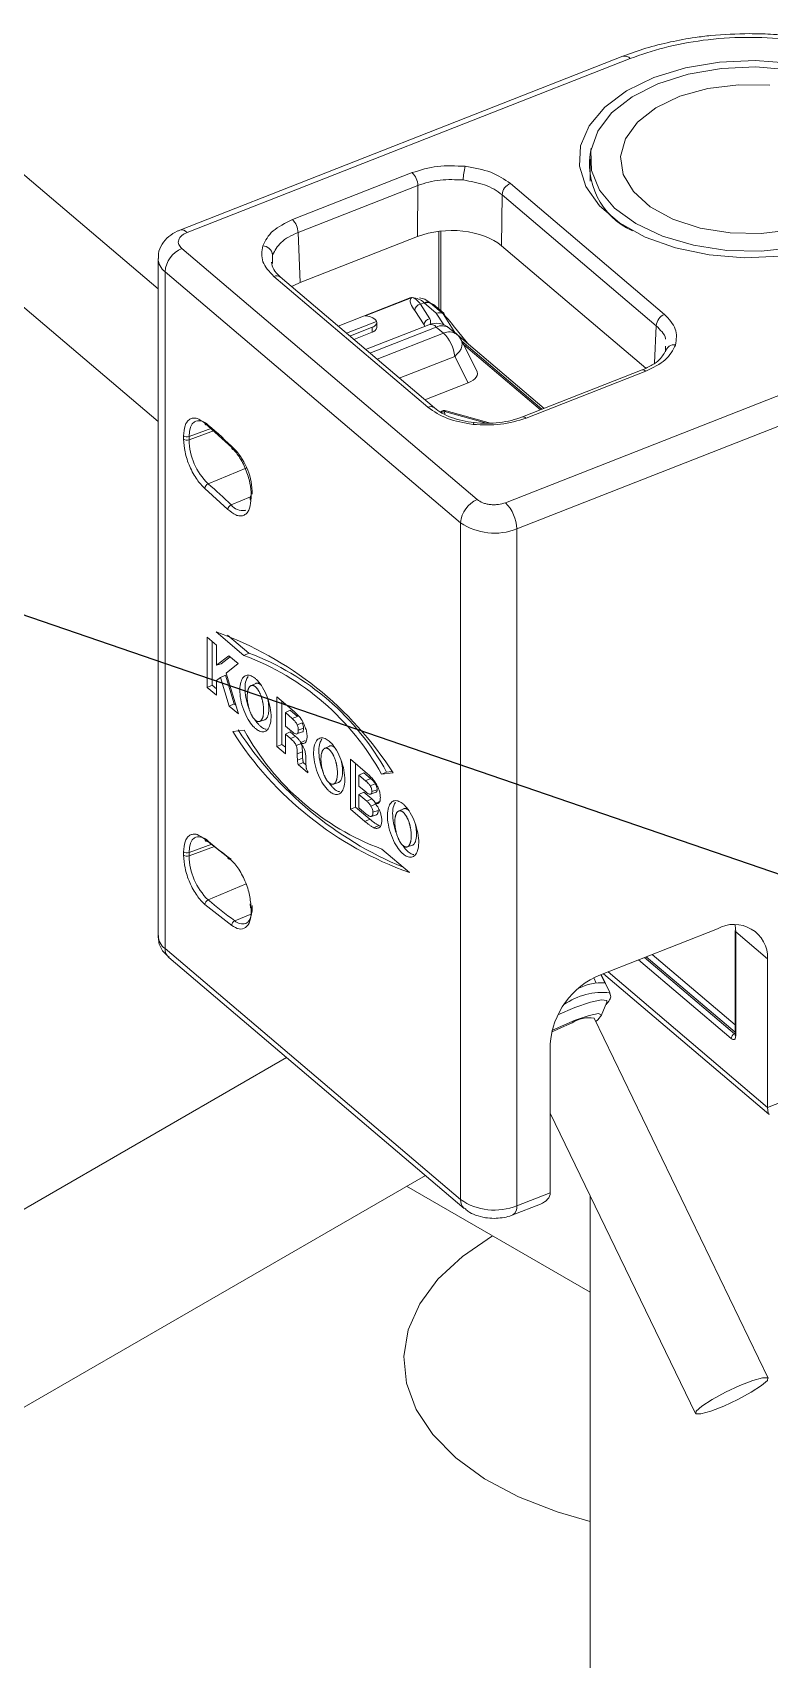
# Model space of a CAD drawing. Header units: millimetres. Extents: x 29 to 2500, y -68 to 1852.
# Drawn here: x 642.2 to 678.7, y 1364.6 to 1445.1 of the extents above; entities that cross this region are included whole.
import ezdxf

# ---------------------------------------------------------------- set-up
doc = ezdxf.new("R2010")
doc.units = ezdxf.units.MM
doc.header["$LTSCALE"] = 6
doc.layers.add('12', color=4, linetype='Continuous')
doc.dimstyles.new('SLDDIMSTYLE4', dxfattribs={"dimtxt": 0.18, "dimasz": 4.5, "dimexe": 0, "dimexo": 0.0625, "dimgap": 0, "dimtad": 0, "dimtih": 1, "dimtoh": 1, "dimdec": 0, "dimrnd": 1e-09, "dimzin": 0, "dimdsep": 46, "dimtxsty": 'Standard', "dimsah": 1, "dimcen": 0.09, "dimadec": 0, "dimazin": 0, "dimtfac": 4.5, "dimtdec": 0, "dimtofl": 0, "dimtmove": 0, "dimatfit": 3, "dimfxl": 0, "dimfrac": 2, "dimtolj": 1, "dimtzin": 0, "dimarcsym": 0})

msp = doc.modelspace()

# ---------------------------------------------------------------- linework, layer by layer
at = {"color": 7, "linetype": 'Continuous', "lineweight": 18}
for p, q in [((648.456, 1432.389), (568.198, 1500.559)), ((564.961, 1496.748), (648.456, 1425.829)), ((671.445, 1443.896), (649.528, 1435.297)), ((649.893, 1435.183), (671.81, 1443.782)), ((669.826, 1438.809), (669.826, 1437.713)), ((661.02, 1438.138), (655.099, 1435.814)), ((655.38, 1435.178), (661.301, 1437.501)), ((661.301, 1437.501), (661.281, 1434.978)), ((673.503, 1431.128), (665.881, 1437.602)), ((665.447, 1434.519), (665.468, 1437.043)), ((665.468, 1437.043), (673.09, 1430.568)), ((655.38, 1435.178), (655.489, 1432.706)), ((661.281, 1434.978), (655.489, 1432.706)), ((662.345, 1435.24), (662.345, 1431.391)), ((662.432, 1431.317), (662.432, 1435.249)), ((648.456, 1433.889), (648.456, 1400.41)), ((664.244, 1421.967), (649.629, 1434.381)), ((654.121, 1433.642), (654.119, 1434.075)), ((672.572, 1428.467), (665.447, 1434.519)), ((648.801, 1433.24), (663.416, 1420.826)), ((648.801, 1399.761), (648.801, 1433.24)), ((654.172, 1433.008), (661.794, 1426.534)), ((662.118, 1426.507), (654.496, 1432.981)), ((660.881, 1431.932), (657.358, 1430.55)), ((661.02, 1431.961), (658.704, 1431.053)), ((661.02, 1431.961), (661.021, 1431.962)), ((661.021, 1431.962), (661.026, 1431.962)), ((661.612, 1431.703), (661.429, 1431.631)), ((661.429, 1431.631), (661.888, 1430.909)), ((662.216, 1431.19), (661.612, 1431.703)), ((662.569, 1431.138), (661.936, 1431.676)), ((662.191, 1431.522), (662.14, 1431.502)), ((662.191, 1431.522), (662.584, 1431.188)), ((690.444, 1431.549), (665.633, 1421.814)), ((659.262, 1430.781), (657.773, 1430.197)), ((659.27, 1430.483), (659.27, 1430.728)), ((661.607, 1430.604), (661.147, 1431.327)), ((662.581, 1430.616), (662.216, 1431.19)), ((662.584, 1431.188), (662.534, 1431.168)), ((662.551, 1431.153), (663.132, 1430.239)), ((662.584, 1431.188), (662.632, 1431.078)), ((659.051, 1430.489), (657.942, 1430.054)), ((659.051, 1430.244), (658.139, 1429.886)), ((661.846, 1430.618), (658.721, 1429.392)), ((662.211, 1430.504), (658.928, 1429.216)), ((659.051, 1430.244), (659.051, 1430.489)), ((659.288, 1428.91), (662.571, 1430.198)), ((662.571, 1430.198), (662.211, 1430.504)), ((663.218, 1430.144), (662.858, 1430.449)), ((663.756, 1429.709), (663.056, 1430.582)), ((667.557, 1426.482), (663.15, 1430.224)), ((664.21, 1428.372), (663.461, 1429.837)), ((666.195, 1420.52), (691.007, 1430.255)), ((673.09, 1430.568), (673.006, 1428.709)), ((663.125, 1429.053), (660.385, 1427.978)), ((663.794, 1427.743), (663.125, 1429.053)), ((667.439, 1426.436), (663.481, 1429.797)), ((667.364, 1426.406), (663.565, 1429.633)), ((673.554, 1429.554), (673.556, 1429.275)), ((672.394, 1428.38), (666.472, 1426.056)), ((666.655, 1425.999), (672.576, 1428.322)), ((661.652, 1426.903), (663.794, 1427.743)), ((662.626, 1426.321), (662.644, 1426.179)), ((664.7, 1425.742), (662.626, 1426.321)), ((664.9, 1425.753), (662.707, 1426.365)), ((649.711, 1425.118), (649.711, 1424.955)), ((651.109, 1425.502), (649.985, 1425.086)), ((649.985, 1424.922), (651.24, 1425.388)), ((649.985, 1424.922), (649.985, 1425.086)), ((652.096, 1424.545), (650.769, 1425.756)), ((652.839, 1423.545), (650.93, 1422.747)), ((650.769, 1422.52), (651.901, 1421.486)), ((652.072, 1421.704), (653.02, 1422.098)), ((653.023, 1422.142), (653.013, 1421.987)), ((653.047, 1421.91), (653.057, 1422.064)), ((653.057, 1422.064), (653.061, 1422.195)), ((663.416, 1420.826), (663.416, 1387.348)), ((666.195, 1387.042), (666.195, 1420.52)), ((651.335, 1415.423), (652.703, 1414.261)), ((651.341, 1414.765), (650.879, 1415.157)), ((650.879, 1415.157), (650.879, 1412.68)), ((651.136, 1414.939), (651.136, 1412.783)), ((651.341, 1413.774), (651.341, 1414.765)), ((651.895, 1415.268), (652.949, 1414.373)), ((651.948, 1414.249), (651.341, 1413.774)), ((651.341, 1413.774), (651.58, 1413.845)), ((652.019, 1414.189), (651.58, 1413.845)), ((651.814, 1413.39), (652.41, 1413.857)), ((652.41, 1413.857), (651.948, 1414.249)), ((652.949, 1414.373), (652.703, 1414.261)), ((651.341, 1413.019), (651.536, 1413.173)), ((651.341, 1412.288), (651.341, 1413.019)), ((651.536, 1413.173), (651.786, 1413.29)), ((651.536, 1413.173), (651.963, 1411.759)), ((652.216, 1411.865), (651.786, 1413.29)), ((652.425, 1411.367), (651.814, 1413.39)), ((650.879, 1412.68), (651.136, 1412.783)), ((650.879, 1412.68), (651.341, 1412.288)), ((651.341, 1412.609), (651.136, 1412.783)), ((653.286, 1412.876), (653.044, 1412.764)), ((655.178, 1411.495), (654.324, 1412.221)), ((654.324, 1412.221), (654.324, 1409.758)), ((652.216, 1411.865), (651.963, 1411.759)), ((651.963, 1411.759), (652.425, 1411.367)), ((652.216, 1411.865), (652.295, 1411.799)), ((654.581, 1412.003), (654.581, 1409.86)), ((654.988, 1411.549), (654.749, 1411.431)), ((654.749, 1411.431), (654.749, 1410.771)), ((655.094, 1411.138), (654.749, 1411.431)), ((655.343, 1411.248), (654.988, 1411.549)), ((652.715, 1410.557), (652.147, 1410.491)), ((653.475, 1410.996), (653.729, 1411.078)), ((654.749, 1410.771), (655.059, 1410.508)), ((655.343, 1411.248), (655.094, 1411.138)), ((655.336, 1410.824), (655.59, 1410.925)), ((655.39, 1410.566), (655.647, 1410.656)), ((654.324, 1409.758), (654.581, 1409.86)), ((654.324, 1409.758), (654.749, 1409.396)), ((654.749, 1409.717), (654.581, 1409.86)), ((654.749, 1410.364), (654.988, 1410.482)), ((654.749, 1409.396), (654.749, 1410.364)), ((654.749, 1410.364), (655.002, 1410.149)), ((655.25, 1410.259), (654.988, 1410.482)), ((655.002, 1410.149), (655.25, 1410.259)), ((655.287, 1409.8), (655.542, 1409.9)), ((655.348, 1410.394), (655.603, 1410.478)), ((655.722, 1410.061), (655.503, 1409.937)), ((656.935, 1409.777), (656.693, 1409.665)), ((655.336, 1409.396), (655.593, 1409.486)), ((655.347, 1409.088), (655.603, 1409.179)), ((655.769, 1408.851), (655.633, 1408.966)), ((658.816, 1408.405), (657.969, 1409.125)), ((657.969, 1409.125), (657.969, 1406.66)), ((655.379, 1408.861), (655.861, 1408.452)), ((655.861, 1408.452), (655.861, 1408.515)), ((658.226, 1408.907), (658.226, 1406.763)), ((658.385, 1408.343), (658.624, 1408.461)), ((658.714, 1408.063), (658.385, 1408.343)), ((658.385, 1408.343), (658.385, 1407.803)), ((658.963, 1408.173), (658.624, 1408.461)), ((658.963, 1408.173), (658.714, 1408.063)), ((659.509, 1408.383), (659.756, 1408.495)), ((659.509, 1408.383), (660.078, 1408.448)), ((660.02, 1408.526), (659.756, 1408.495)), ((657.124, 1407.896), (657.378, 1407.979)), ((658.385, 1407.803), (658.728, 1407.511)), ((658.624, 1407.506), (658.385, 1407.388)), ((658.385, 1407.388), (658.385, 1406.728)), ((658.774, 1407.057), (658.385, 1407.388)), ((659.022, 1407.168), (658.624, 1407.506)), ((658.945, 1407.811), (659.197, 1407.916)), ((658.99, 1407.41), (659.244, 1407.493)), ((659.029, 1407.527), (659.286, 1407.617)), ((657.969, 1406.66), (658.226, 1406.763)), ((657.969, 1406.66), (658.686, 1406.051)), ((658.934, 1406.162), (658.226, 1406.763)), ((658.385, 1406.728), (658.75, 1406.418)), ((659.022, 1407.168), (658.774, 1407.057)), ((658.984, 1406.813), (659.237, 1406.918)), ((659.082, 1406.502), (659.339, 1406.591)), ((659.194, 1406.943), (659.433, 1407.056)), ((659.194, 1406.94), (659.194, 1406.943)), ((659.341, 1406.946), (659.352, 1406.95)), ((660.588, 1406.674), (660.346, 1406.562)), ((658.934, 1406.162), (658.686, 1406.051)), ((659.01, 1406.302), (659.264, 1406.384)), ((659.123, 1405.739), (659.369, 1405.851)), ((651.112, 1404.926), (649.985, 1404.509)), ((651.901, 1404.289), (650.769, 1405.179)), ((649.711, 1404.541), (649.711, 1404.378)), ((649.985, 1404.345), (651.249, 1404.814)), ((649.985, 1404.345), (649.985, 1404.509)), ((660.889, 1403.524), (659.521, 1404.685)), ((660.778, 1404.793), (661.032, 1404.875)), ((650.93, 1402.17), (652.811, 1402.957)), ((650.769, 1401.943), (652.096, 1400.901)), ((653.013, 1401.973), (653.023, 1401.802)), ((653.057, 1401.748), (653.047, 1401.919)), ((653.061, 1401.611), (653.057, 1401.748)), ((652.247, 1401.135), (653.087, 1401.488)), ((677.027, 1400.595), (677.004, 1400.92)), ((676.12, 1400.734), (670.33, 1398.463)), ((676.992, 1400.66), (676.992, 1395.516)), ((678.601, 1399.258), (677.027, 1400.595)), ((677.027, 1400.595), (677.027, 1395.451)), ((663.416, 1387.348), (648.801, 1399.761)), ((648.981, 1399.324), (663.596, 1386.91)), ((676.967, 1395.543), (672.519, 1399.322)), ((676.992, 1395.625), (672.602, 1399.354)), ((676.992, 1395.994), (672.899, 1399.471)), ((678.601, 1391.909), (678.601, 1399.258)), ((670.546, 1398.065), (670.35, 1398.471)), ((670.799, 1397.583), (670.366, 1398.477)), ((670.48, 1398.522), (678.658, 1391.575)), ((678.601, 1391.909), (670.71, 1398.612)), ((676.802, 1395.315), (672.222, 1399.205)), ((670.001, 1398.312), (670.123, 1398.06)), ((669.068, 1396.841), (668.224, 1396.482)), ((670.374, 1396.435), (670.653, 1397.105)), ((678.63, 1378.514), (670.018, 1396.326)), ((691.007, 1396.777), (678.601, 1391.909)), ((676.967, 1395.543), (676.992, 1395.553)), ((667.849, 1395.04), (667.849, 1387.691)), ((574.983, 1348.296), (654.806, 1394.376)), ((667.849, 1391.623), (675.029, 1376.773)), ((574.983, 1338.497), (661.674, 1388.543)), ((660.743, 1388.005), (669.826, 1382.762)), ((667.849, 1387.691), (666.195, 1387.042)), ((669.826, 1387.534), (669.826, 1343.159)), ((665.998, 1386.588), (667.362, 1387.124))]:
    msp.add_line(p, q, dxfattribs=at)
at = {"color": 7, "linetype": 'Continuous', "lineweight": 18, "flags": 128}
for points in [[(672.976, 1442.843), (674.533, 1443.325), (676.229, 1443.61), (677.991, 1443.684), (679.741, 1443.546)], [(679.223, 1434.008), (677.461, 1433.933), (675.711, 1434.071), (674.049, 1434.417), (672.547, 1434.954), (671.272, 1435.66), (670.279, 1436.503), (669.612, 1437.448), (669.299, 1438.451), (669.354, 1439.471), (669.775, 1440.461), (670.544, 1441.379), (671.627, 1442.185), (672.976, 1442.843)], [(679.707, 1443.224), (678.017, 1443.366), (676.313, 1443.296), (674.675, 1443.016), (673.18, 1442.539), (671.898, 1441.887), (670.887, 1441.092), (670.197, 1440.19), (669.859, 1439.223), (669.888, 1438.237), (670.284, 1437.278), (671.028, 1436.39), (672.085, 1435.616), (673.406, 1434.99), (674.929, 1434.544), (676.583, 1434.296), (678.29, 1434.26), (679.971, 1434.436)], [(678.705, 1442.46), (677.163, 1442.489), (675.653, 1442.304), (674.265, 1441.916), (673.077, 1441.348), (672.159, 1440.632), (671.565, 1439.81), (671.329, 1438.93), (671.465, 1438.042), (671.965, 1437.2), (672.799, 1436.451), (673.92, 1435.838), (675.262, 1435.399), (676.747, 1435.158), (678.289, 1435.129), (679.799, 1435.313)], [(661.02, 1431.961), (660.903, 1431.94), (660.881, 1431.932)], [(659.051, 1430.489), (659.108, 1430.515), (659.158, 1430.546), (659.199, 1430.58), (659.232, 1430.617), (659.255, 1430.657), (659.267, 1430.698), (659.27, 1430.74), (659.262, 1430.781)], [(661.635, 1430.535), (661.629, 1430.558), (661.607, 1430.604)], [(663.125, 1429.053), (663.255, 1429.173), (663.361, 1429.299), (663.438, 1429.429), (663.485, 1429.557), (663.5, 1429.679), (663.481, 1429.79), (663.461, 1429.837)], [(649.985, 1425.086), (650.003, 1425.338), (650.057, 1425.55), (650.144, 1425.713), (650.262, 1425.821), (650.326, 1425.852)], [(662.707, 1426.365), (662.699, 1426.366), (662.676, 1426.362), (662.652, 1426.346), (662.626, 1426.321)], [(664.087, 1425.774), (664.083, 1425.774), (664.067, 1425.762), (664.05, 1425.732), (664.032, 1425.685)], [(652.247, 1424.454), (652.215, 1424.445), (652.186, 1424.442), (652.159, 1424.446), (652.136, 1424.455), (652.117, 1424.471), (652.104, 1424.491), (652.097, 1424.516), (652.096, 1424.545)], [(652.779, 1421.44), (652.762, 1421.434), (652.751, 1421.43)], [(649.985, 1404.509), (650.003, 1404.761), (650.057, 1404.973), (650.144, 1405.136), (650.262, 1405.244), (650.326, 1405.275)], [(653.106, 1401.892), (653.104, 1401.625), (653.066, 1401.394), (652.993, 1401.208), (652.889, 1401.075), (652.788, 1401.011)], [(670.653, 1397.105), (670.648, 1397.2), (670.387, 1397.236), (669.838, 1397.112), (669.068, 1396.841)], [(668.94, 1396.093), (668.252, 1395.796), (667.916, 1395.634)], [(669.084, 1396.22), (668.259, 1395.864), (667.934, 1395.708)], [(670.102, 1396.152), (670.202, 1396.235), (670.383, 1396.468), (670.234, 1396.547), (669.778, 1396.46), (669.084, 1396.22)], [(676.992, 1395.526), (676.989, 1395.528), (676.967, 1395.543)], [(664.998, 1385.549), (663.503, 1384.542), (662.292, 1383.416), (661.393, 1382.196), (660.827, 1380.911), (660.607, 1379.591), (660.739, 1378.268), (661.22, 1376.972), (662.037, 1375.733), (663.173, 1374.58), (664.6, 1373.542), (666.284, 1372.641), (668.188, 1371.899), (669.826, 1371.435)], [(675.05, 1376.751), (675.069, 1376.887), (675.356, 1377.137), (675.867, 1377.465), (676.525, 1377.82), (677.229, 1378.148), (677.872, 1378.399), (678.357, 1378.535), (678.609, 1378.536), (678.59, 1378.401), (678.303, 1378.15), (677.792, 1377.822), (677.134, 1377.468), (676.43, 1377.14), (675.787, 1376.888), (675.302, 1376.752), (675.05, 1376.751)]]:
    msp.add_lwpolyline(points, dxfattribs=at)
at = {"color": 7, "linetype": 'Continuous', "lineweight": 18}
for centre, radius, start, end in [((671.534, 1443.538), 0.369, 41.37433, 103.85248), ((673.402, 1438.555), 3.608, 167.34164, 245.64105), ((660.364, 1437.467), 0.938, 2.07364, 45.57953), ((666.156, 1437.759), 2.607, 164.59482, 179.64932), ((666.134, 1436.983), 0.67, 112.2497, 174.85984), ((654.442, 1435.144), 0.938, 2.07364, 45.57953), ((649.616, 1434.938), 0.37, 41.40806, 103.59918), ((649.295, 1433.92), 0.84, 182.14026, 234.00596), ((650.131, 1433.147), 1.332, 112.13559, 175.99328), ((653.6, 1433.998), 0.525, 8.40747, 86.91647), ((654.311, 1432.726), 0.315, 52.82288, 116.15017), ((660.977, 1431.057), 0.906, 45.50092, 86.92142), ((661.489, 1431.293), 0.344, 100.10944, 174.39502), ((661.752, 1431.427), 0.31, 53.57016, 116.82867), ((661.775, 1431.156), 0.554, 41.37433, 103.85248), ((658.692, 1430.26), 0.792, 51.66474, 89.15466), ((661.949, 1430.57), 0.344, 100.10944, 174.39502), ((662.211, 1429.687), 1, 49.65612, 111.42298), ((661.655, 1430.75), 0.282, 337.5641, 34.19559), ((673.757, 1430.508), 0.67, 112.2497, 174.85984), ((658.977, 1430.532), 0.297, 284.43873, 350.51164), ((661.939, 1430.275), 0.355, 40.02863, 105.19818), ((662.489, 1429.936), 0.632, 54.27695, 116.12189), ((662.849, 1429.631), 0.632, 54.27695, 116.12189), ((661.253, 1428.854), 1.882, 6.05894, 45.5482), ((662.571, 1429.382), 1, 27.07996, 49.65612), ((673.957, 1429.219), 0.406, 77.3177, 171.967), ((672.437, 1428.2), 0.185, 41.51495, 103.71186), ((650.461, 1425.24), 0.626, 41.55359, 102.51463), ((661.933, 1426.25), 0.317, 54.21653, 116.05839), ((662.626, 1426.076), 0.3, 74.40861, 132.41501), ((662.64, 1425.962), 0.359, 92.25959, 120.04251), ((666.516, 1425.876), 0.185, 41.49067, 103.89665), ((649.879, 1425.363), 0.297, 235.62931, 290.91667), ((650.878, 1425.752), 0.109, 177.79073, 298.51906), ((634.249, 1406.058), 25.736, 45.62481, 49.5954), ((649.879, 1425.199), 0.297, 235.62931, 290.91667), ((653.132, 1424.997), 3.148, 181.35103, 225.60975), ((649.935, 1422.283), 3.171, 359.16493, 43.19932), ((651.035, 1422.502), 0.267, 113.16941, 175.98045), ((636.459, 1405.747), 22.325, 45.62481, 49.5954), ((653.112, 1421.984), 0.0988, 178.36658, 229.20149), ((653.121, 1422.131), 0.0985, 129.46493, 174.03566), ((653.121, 1422.139), 0.0988, 178.36658, 229.20149), ((664.746, 1420.733), 1.332, 112.13559, 175.99328), ((664.323, 1420.476), 1.873, 1.35103, 45.60975), ((652.18, 1421.443), 0.282, 112.45694, 171.23725), ((652.645, 1422.144), 0.722, 217.53937, 278.45649), ((665.093, 1423.278), 2.971, 235.6519, 291.78225), ((645.535, 1399.186), 17.241, 32.49267, 70.34346), ((648.214, 1402.184), 12.884, 28.75688, 69.6093), ((648.455, 1402.287), 12.894, 28.78092, 69.60277), ((667.409, 1420.309), 17.877, 212.99172, 247.53005), ((663.995, 1416.75), 12.868, 208.76865, 249.65721), ((666.667, 1419.744), 17.218, 212.50702, 250.39285), ((650.461, 1404.664), 0.626, 41.55359, 102.51463), ((650.878, 1405.175), 0.109, 177.79073, 298.51906), ((662.929, 1419.17), 18.508, 229.58446, 234.08391), ((649.879, 1404.786), 0.297, 235.62931, 290.91667), ((649.879, 1404.623), 0.297, 235.62931, 290.91667), ((653.132, 1404.42), 3.148, 181.35103, 225.60975), ((652.018, 1404.287), 0.117, 179.29487, 269.72678), ((651.035, 1401.925), 0.267, 113.16941, 175.98045), ((664.762, 1418.414), 21.335, 229.58446, 234.08391), ((653.085, 1401.982), 0.0731, 186.89869, 238.41057), ((653.095, 1401.811), 0.0731, 186.89869, 238.41057), ((652.35, 1400.902), 0.254, 113.89621, 180.37051), ((652.621, 1401.526), 0.541, 226.26947, 288.01135), ((676.953, 1399.312), 1.648, 358.11959, 120.38143), ((649.295, 1400.441), 0.84, 182.10184, 234.00843), ((677.076, 1400.663), 0.084, 182.10184, 234.00843), ((649.351, 1399.732), 0.551, 176.88715, 227.75381), ((671.836, 1394.76), 3.997, 112.13559, 175.99328), ((670.404, 1395.432), 2.637, 86.92489, 115.44318), ((670.465, 1394.217), 3.382, 84.33309, 124.92935), ((669.78, 1394.819), 1.526, 81.03549, 123.39506), ((677.068, 1395.297), 0.266, 112.13559, 175.99328), ((677.076, 1395.519), 0.084, 182.10184, 234.00843), ((665.093, 1389.8), 2.971, 235.6519, 291.78225), ((663.966, 1387.318), 0.551, 176.88452, 227.81055), ((665.751, 1386.965), 0.451, 303.11401, 9.75781)]:
    msp.add_arc(centre, radius, start, end, dxfattribs=at)
for centre, major_axis, ratio, start_param, end_param in [((662.966, 1433.544), (3, 0.001), 0.577656, 0.597033, 2.167144), ((657.178, 1431.273), (3.002, -0.001), 0.57692, 2.168334, 2.353904), ((661.429, 1429.998), (-0.477, 1.959), 0.310308, 5.618068, 6.166417), ((662.216, 1430.782), (0.379, 0.33), 0.724052, 0.164156, 1.008082), ((663.767, 1429.465), (-1.249, 1.7), 0.053713, 5.389148, 6.116019), ((662.797, 1429.868), (0.379, 0.33), 0.724052, 0.164156, 0.373266), ((664.348, 1428.551), (-1.249, 1.7), 0.053713, 5.852796, 6.116019), ((663.171, 1428.208), (1.077, 0.018), 0.536666, 5.32042, 6.540695), ((678.866, 1392.711), (0.191, 1.144), 0.160811, 2.373972, 3.237478), ((666.46, 1387.844), (1.383, -0.23), 0.577199, 5.515565, 6.379071)]:
    msp.add_ellipse(centre, major_axis=major_axis, ratio=ratio, start_param=start_param, end_param=end_param, dxfattribs=at)
for points, knots in [([(677.713, 1445.014), (677.069, 1444.996), (676.163, 1444.971), (674.857, 1444.807), (673.774, 1444.611), (672.568, 1444.306), (671.82, 1444.031), (671.448, 1443.894)], [0, 0, 0, 0, 0.2913999, 0.409389, 0.6037344, 0.8030207, 1, 1, 1, 1]), ([(671.81, 1443.782), (672.357, 1443.973), (673.484, 1444.366), (675.423, 1444.722), (677.515, 1444.872), (679.663, 1444.768), (681.73, 1444.415), (683.586, 1443.838), (685.169, 1443.1), (685.972, 1442.498), (686.362, 1442.206)], [0, 0, 0, 0, 0.11658, 0.240089, 0.368691, 0.5, 0.631309, 0.759911, 0.88342, 1, 1, 1, 1]), ([(686.989, 1442.148), (686.707, 1442.375), (686.087, 1442.874), (684.931, 1443.506), (683.633, 1444.053), (682.317, 1444.455), (681.099, 1444.721), (679.92, 1444.897), (678.816, 1444.996), (678.058, 1445.008), (677.713, 1445.014)], [0, 0, 0, 0, 0.127931, 0.281101, 0.429071, 0.56647, 0.690226, 0.789102, 0.903932, 1, 1, 1, 1]), ([(663.643, 1438.451), (663.179, 1438.474), (662.251, 1438.52), (661.431, 1438.265), (661.02, 1438.138)], [0, 0, 0, 0, 0.499954, 1, 1, 1, 1]), ([(665.881, 1437.602), (665.581, 1437.808), (664.981, 1438.22), (664.089, 1438.374), (663.643, 1438.451)], [0, 0, 0, 0, 0.500046, 1, 1, 1, 1]), ([(661.301, 1437.501), (661.477, 1437.562), (661.824, 1437.682), (662.584, 1437.818), (663.167, 1437.792), (663.549, 1437.775)], [0, 0, 0, 0, 0.26086, 0.514841, 1, 1, 1, 1]), ([(663.549, 1437.775), (663.916, 1437.709), (664.475, 1437.61), (665.096, 1437.322), (665.342, 1437.137), (665.468, 1437.043)], [0, 0, 0, 0, 0.485159, 0.73914, 1, 1, 1, 1]), ([(655.099, 1435.814), (654.742, 1435.641), (654.03, 1435.295), (653.762, 1434.78), (653.629, 1434.522)], [0, 0, 0, 0, 0.500046, 1, 1, 1, 1]), ([(649.531, 1435.293), (649.485, 1435.276), (649.283, 1435.201), (648.964, 1434.99), (648.639, 1434.616), (648.458, 1434.219), (648.475, 1433.968), (648.481, 1433.888)], [0, 0, 0, 0, 0.07599, 0.335724, 0.601586, 0.872075, 1, 1, 1, 1]), ([(649.629, 1434.381), (649.569, 1434.445), (649.477, 1434.544), (649.449, 1434.696), (649.466, 1434.814), (649.525, 1434.927), (649.648, 1435.062), (649.797, 1435.135), (649.893, 1435.183)], [0, 0, 0, 0, 0.239443, 0.36955, 0.5, 0.630107, 0.760557, 1, 1, 1, 1]), ([(654.119, 1434.075), (654.232, 1434.286), (654.404, 1434.609), (654.899, 1434.965), (655.218, 1435.106), (655.38, 1435.178)], [0, 0, 0, 0, 0.485159, 0.73914, 1, 1, 1, 1]), ([(653.629, 1434.522), (653.589, 1434.254), (653.509, 1433.718), (653.951, 1433.245), (654.172, 1433.008)], [0, 0, 0, 0, 0.499954, 1, 1, 1, 1]), ([(654.496, 1432.981), (654.37, 1433.106), (654.124, 1433.353), (654.086, 1433.596), (654.067, 1433.715)], [0, 0, 0, 0, 0.508647, 1, 1, 1, 1]), ([(661.147, 1431.327), (661.075, 1431.435), (660.981, 1431.575), (660.915, 1431.764), (660.914, 1431.859), (660.96, 1431.925), (660.994, 1431.95), (661.016, 1431.96), (661.021, 1431.962)], [0, 0, 0, 0, 0.516193, 0.668167, 0.860816, 0.928741, 0.984754, 1, 1, 1, 1]), ([(661.936, 1431.676), (661.841, 1431.753), (661.675, 1431.886), (661.476, 1431.926), (661.391, 1431.943)], [0, 0, 0, 0, 0.571337, 1, 1, 1, 1]), ([(659.262, 1430.781), (659.247, 1430.811), (659.228, 1430.849), (659.191, 1430.876), (659.184, 1430.882)], [0, 0, 0, 0, 0.797068, 1, 1, 1, 1]), ([(674.046, 1429.614), (674.086, 1429.882), (674.166, 1430.418), (673.724, 1430.892), (673.503, 1431.128)], [0, 0, 0, 0, 0.4999537, 1, 1, 1, 1]), ([(673.09, 1430.568), (673.19, 1430.467), (673.387, 1430.268), (673.554, 1430.037), (673.553, 1429.913), (673.553, 1429.904)], [0, 0, 0, 0, 0.487715, 0.962571, 1, 1, 1, 1]), ([(673.58, 1429.385), (673.493, 1429.217), (673.356, 1428.949), (672.902, 1428.608), (672.568, 1428.458), (672.394, 1428.38)], [0, 0, 0, 0, 0.448757, 0.711172, 1, 1, 1, 1]), ([(672.576, 1428.322), (672.933, 1428.496), (673.645, 1428.842), (673.913, 1429.357), (674.046, 1429.614)], [0, 0, 0, 0, 0.500046, 1, 1, 1, 1]), ([(650.769, 1425.756), (650.636, 1425.848), (650.431, 1425.991), (650.184, 1426.009), (650.016, 1425.953), (649.879, 1425.825), (649.748, 1425.579), (649.726, 1425.299), (649.711, 1425.118)], [0, 0, 0, 0, 0.239443, 0.36963, 0.5, 0.630188, 0.760557, 1, 1, 1, 1]), ([(661.794, 1426.534), (662.094, 1426.328), (662.694, 1425.917), (663.586, 1425.763), (664.032, 1425.685)], [0, 0, 0, 0, 0.500046, 1, 1, 1, 1]), ([(664.087, 1425.774), (663.886, 1425.803), (663.486, 1425.861), (662.947, 1426.027), (662.474, 1426.239), (662.237, 1426.418), (662.118, 1426.506)], [0, 0, 0, 0, 0.253001, 0.503906, 0.752858, 1, 1, 1, 1]), ([(664.032, 1425.685), (664.496, 1425.662), (665.424, 1425.616), (666.244, 1425.871), (666.655, 1425.999)], [0, 0, 0, 0, 0.499954, 1, 1, 1, 1]), ([(666.472, 1426.056), (666.295, 1425.995), (665.94, 1425.872), (665.338, 1425.769), (664.712, 1425.726), (664.295, 1425.758), (664.087, 1425.774)], [0, 0, 0, 0, 0.249086, 0.498763, 0.749059, 1, 1, 1, 1]), ([(649.711, 1424.955), (649.726, 1424.749), (649.748, 1424.433), (649.879, 1423.963), (650.016, 1423.602), (650.184, 1423.261), (650.43, 1422.86), (650.636, 1422.654), (650.769, 1422.52)], [0, 0, 0, 0, 0.239443, 0.36963, 0.5, 0.630188, 0.760557, 1, 1, 1, 1]), ([(653.061, 1422.195), (653.048, 1422.389), (653.02, 1422.792), (652.801, 1423.477), (652.478, 1424.112), (652.22, 1424.404), (652.096, 1424.545)], [0, 0, 0, 0, 0.241202, 0.5, 0.758798, 1, 1, 1, 1]), ([(651.901, 1421.486), (652.035, 1421.377), (652.242, 1421.207), (652.499, 1421.148), (652.678, 1421.172), (652.829, 1421.27), (652.982, 1421.48), (653.021, 1421.741), (653.047, 1421.91)], [0, 0, 0, 0, 0.2394429, 0.3696305, 0.4999999, 0.6301875, 0.7605571, 1, 1, 1, 1]), ([(665.633, 1421.814), (665.521, 1421.78), (665.349, 1421.727), (665.086, 1421.71), (664.882, 1421.72), (664.686, 1421.754), (664.452, 1421.825), (664.325, 1421.911), (664.244, 1421.967)], [0, 0, 0, 0, 0.239443, 0.36955, 0.5, 0.630107, 0.760557, 1, 1, 1, 1]), ([(653.269, 1413.12), (653.2, 1413.169), (653.052, 1413.276), (652.842, 1413.299), (652.66, 1413.196), (652.532, 1412.953), (652.48, 1412.575), (652.524, 1412.09), (652.67, 1411.565), (652.894, 1411.091), (653.109, 1410.798), (653.301, 1410.613), (653.485, 1410.496), (653.695, 1410.468), (653.878, 1410.573), (654.006, 1410.815), (654.058, 1411.193), (654.013, 1411.678), (653.867, 1412.203), (653.643, 1412.676), (653.429, 1412.973), (653.305, 1413.087), (653.269, 1413.12)], [0, 0, 0, 0, 0.040317, 0.0871, 0.135827, 0.188634, 0.246247, 0.307412, 0.368819, 0.426638, 0.478944, 0.5, 0.540317, 0.5871, 0.635827, 0.688634, 0.746247, 0.807412, 0.868819, 0.926638, 0.978944, 1, 1, 1, 1]), ([(652.902, 1413.212), (652.866, 1413.155), (652.779, 1413.021), (652.737, 1412.657), (652.787, 1412.185), (652.868, 1411.818), (652.946, 1411.653), (652.947, 1411.653)], [0, 0, 0, 0, 0.18778, 0.447176, 0.722638, 0.99906, 1, 1, 1, 1]), ([(653.269, 1411.057), (653.26, 1411.064), (653.244, 1411.079), (653.219, 1411.105), (653.195, 1411.133), (653.171, 1411.164), (653.148, 1411.196), (653.125, 1411.231), (653.104, 1411.267), (653.083, 1411.305), (653.063, 1411.344), (653.045, 1411.383), (653.021, 1411.437), (652.994, 1411.505), (652.97, 1411.574), (652.953, 1411.63), (652.937, 1411.685), (652.923, 1411.741), (652.91, 1411.796), (652.902, 1411.837), (652.892, 1411.891), (652.881, 1411.958), (652.87, 1412.045), (652.863, 1412.139), (652.861, 1412.237), (652.864, 1412.331), (652.872, 1412.415), (652.883, 1412.477), (652.891, 1412.515), (652.898, 1412.541), (652.905, 1412.566), (652.915, 1412.595), (652.926, 1412.622), (652.938, 1412.648), (652.955, 1412.68), (652.975, 1412.708), (652.997, 1412.731), (653.015, 1412.747), (653.034, 1412.76), (653.054, 1412.77), (653.075, 1412.777), (653.098, 1412.781), (653.121, 1412.781), (653.146, 1412.778), (653.17, 1412.771), (653.195, 1412.761), (653.219, 1412.748), (653.244, 1412.732), (653.269, 1412.712), (653.294, 1412.689), (653.32, 1412.662), (653.344, 1412.633), (653.369, 1412.602), (653.392, 1412.568), (653.415, 1412.532), (653.437, 1412.495), (653.458, 1412.456), (653.478, 1412.416), (653.497, 1412.376), (653.521, 1412.321), (653.548, 1412.25), (653.572, 1412.179), (653.589, 1412.122), (653.601, 1412.08), (653.612, 1412.037), (653.622, 1411.995), (653.631, 1411.953), (653.642, 1411.897), (653.654, 1411.828), (653.666, 1411.739), (653.674, 1411.645), (653.677, 1411.546), (653.675, 1411.451), (653.667, 1411.361), (653.655, 1411.293), (653.644, 1411.242), (653.634, 1411.205), (653.622, 1411.171), (653.611, 1411.144), (653.599, 1411.119), (653.586, 1411.095), (653.569, 1411.069), (653.55, 1411.046), (653.53, 1411.027), (653.508, 1411.01), (653.484, 1410.998), (653.459, 1410.99), (653.433, 1410.987), (653.405, 1410.988), (653.377, 1410.994), (653.35, 1411.004), (653.324, 1411.017), (653.296, 1411.034), (653.278, 1411.049), (653.269, 1411.057)], [0, 0, 0, 0, 0.008209, 0.016223, 0.024293, 0.032306, 0.040318, 0.048377, 0.056389, 0.06444, 0.07245, 0.080492, 0.088501, 0.104537, 0.120569, 0.128578, 0.136586, 0.152612, 0.16062, 0.168628, 0.176636, 0.192659, 0.208756, 0.229912, 0.251217, 0.272984, 0.294912, 0.312641, 0.321501, 0.325931, 0.334791, 0.343652, 0.352512, 0.361373, 0.370234, 0.387972, 0.396834, 0.405696, 0.414589, 0.423452, 0.432352, 0.441217, 0.450082, 0.459002, 0.467869, 0.475768, 0.483716, 0.491829, 0.500003, 0.508212, 0.516484, 0.524692, 0.532957, 0.541164, 0.549421, 0.557627, 0.565875, 0.57408, 0.582285, 0.590518, 0.606943, 0.623365, 0.631568, 0.63977, 0.647973, 0.656175, 0.664378, 0.67258, 0.688993, 0.705486, 0.726616, 0.747893, 0.769633, 0.791532, 0.812636, 0.823182, 0.833727, 0.844273, 0.854818, 0.86009, 0.870637, 0.881183, 0.891731, 0.902321, 0.91287, 0.92342, 0.933769, 0.944187, 0.954539, 0.964891, 0.973495, 0.982162, 0.991042, 1, 1, 1, 1]), ([(653.286, 1412.875), (653.299, 1412.881), (653.319, 1412.891), (653.35, 1412.893), (653.384, 1412.892), (653.419, 1412.883), (653.466, 1412.86), (653.498, 1412.839), (653.522, 1412.817), (653.524, 1412.815)], [0, 0, 0, 0, 0.187243, 0.317349, 0.420482, 0.629963, 0.73666, 0.973787, 1, 1, 1, 1]), ([(653.847, 1412.213), (653.853, 1412.191), (653.867, 1412.141), (653.885, 1412.062), (653.903, 1411.969), (653.918, 1411.872), (653.928, 1411.77), (653.933, 1411.67), (653.933, 1411.575), (653.927, 1411.485), (653.916, 1411.401), (653.9, 1411.322), (653.88, 1411.258), (653.852, 1411.194), (653.821, 1411.146), (653.787, 1411.111), (653.759, 1411.091), (653.74, 1411.084), (653.728, 1411.08)], [0, 0, 0, 0, 0.041638, 0.09788, 0.154459, 0.224119, 0.294291, 0.365977, 0.438157, 0.508214, 0.578741, 0.650871, 0.72363, 0.77121, 0.867597, 0.91659, 0.952701, 1, 1, 1, 1]), ([(655.704, 1410.782), (655.662, 1410.87), (655.565, 1411.075), (655.377, 1411.314), (655.241, 1411.438), (655.178, 1411.495)], [0, 0, 0, 0, 0.287317, 0.667822, 1, 1, 1, 1]), ([(653.278, 1411.041), (653.323, 1410.975), (653.399, 1410.863), (653.551, 1410.726), (653.686, 1410.626), (653.771, 1410.621), (653.796, 1410.62)], [0, 0, 0, 0, 0.268634, 0.459898, 0.841158, 1, 1, 1, 1]), ([(655.094, 1411.138), (655.125, 1411.11), (655.193, 1411.049), (655.279, 1410.941), (655.322, 1410.853), (655.336, 1410.824)], [0, 0, 0, 0, 0.35401, 0.790572, 1, 1, 1, 1]), ([(655.39, 1410.566), (655.388, 1410.526), (655.385, 1410.463), (655.359, 1410.4), (655.332, 1410.378), (655.313, 1410.375), (655.309, 1410.374)], [0, 0, 0, 0, 0.419702, 0.647664, 0.927836, 1, 1, 1, 1]), ([(655.336, 1410.824), (655.346, 1410.799), (655.369, 1410.738), (655.387, 1410.648), (655.389, 1410.591), (655.39, 1410.566)], [0, 0, 0, 0, 0.287436, 0.68765, 1, 1, 1, 1]), ([(655.647, 1410.656), (655.646, 1410.679), (655.644, 1410.737), (655.626, 1410.832), (655.6, 1410.899), (655.59, 1410.925)], [0, 0, 0, 0, 0.274459, 0.711746, 1, 1, 1, 1]), ([(655.603, 1410.479), (655.604, 1410.479), (655.62, 1410.488), (655.64, 1410.545), (655.644, 1410.615), (655.647, 1410.656)], [0, 0, 0, 0, 0.031316, 0.424144, 1, 1, 1, 1]), ([(655.823, 1410.251), (655.819, 1410.325), (655.81, 1410.471), (655.753, 1410.66), (655.713, 1410.76), (655.704, 1410.782)], [0, 0, 0, 0, 0.440862, 0.874934, 1, 1, 1, 1]), ([(655.002, 1410.149), (655.05, 1410.107), (655.123, 1410.042), (655.212, 1409.935), (655.261, 1409.86), (655.28, 1409.815), (655.287, 1409.8)], [0, 0, 0, 0, 0.473544, 0.724832, 0.908136, 1, 1, 1, 1]), ([(655.309, 1410.374), (655.277, 1410.379), (655.223, 1410.387), (655.136, 1410.445), (655.085, 1410.487), (655.059, 1410.508)], [0, 0, 0, 0, 0.402105, 0.698932, 1, 1, 1, 1]), ([(655.519, 1409.946), (655.513, 1409.958), (655.486, 1410.015), (655.393, 1410.13), (655.308, 1410.207), (655.25, 1410.259)], [0, 0, 0, 0, 0.082754, 0.381392, 1, 1, 1, 1]), ([(655.287, 1409.8), (655.295, 1409.775), (655.324, 1409.681), (655.333, 1409.545), (655.335, 1409.441), (655.336, 1409.396)], [0, 0, 0, 0, 0.174451, 0.644649, 1, 1, 1, 1]), ([(655.503, 1409.937), (655.529, 1409.927), (655.602, 1409.899), (655.683, 1409.91), (655.727, 1409.948), (655.739, 1409.959)], [0, 0, 0, 0, 0.288943, 0.800729, 1, 1, 1, 1]), ([(655.696, 1409.601), (655.677, 1409.646), (655.641, 1409.732), (655.572, 1409.841), (655.526, 1409.904), (655.503, 1409.937)], [0, 0, 0, 0, 0.360913, 0.677391, 1, 1, 1, 1]), ([(655.593, 1409.486), (655.592, 1409.536), (655.591, 1409.624), (655.58, 1409.749), (655.563, 1409.84), (655.546, 1409.887), (655.542, 1409.9)], [0, 0, 0, 0, 0.383306, 0.682081, 0.910366, 1, 1, 1, 1]), ([(655.739, 1409.959), (655.764, 1409.993), (655.813, 1410.062), (655.82, 1410.188), (655.823, 1410.251)], [0, 0, 0, 0, 0.4972742, 1, 1, 1, 1]), ([(656.918, 1410.02), (656.849, 1410.069), (656.701, 1410.177), (656.491, 1410.199), (656.309, 1410.096), (656.181, 1409.853), (656.129, 1409.475), (656.173, 1408.991), (656.319, 1408.466), (656.543, 1407.992), (656.758, 1407.699), (656.95, 1407.514), (657.134, 1407.397), (657.344, 1407.369), (657.527, 1407.473), (657.655, 1407.716), (657.707, 1408.094), (657.662, 1408.578), (657.516, 1409.103), (657.293, 1409.576), (657.078, 1409.873), (656.954, 1409.987), (656.918, 1410.02)], [0, 0, 0, 0, 0.040319, 0.087116, 0.135854, 0.188663, 0.246268, 0.307416, 0.368804, 0.426612, 0.478921, 0.5, 0.540319, 0.587116, 0.635854, 0.688663, 0.746268, 0.807416, 0.868804, 0.926612, 0.978921, 1, 1, 1, 1]), ([(656.551, 1410.112), (656.515, 1410.056), (656.428, 1409.921), (656.386, 1409.557), (656.436, 1409.085), (656.517, 1408.718), (656.595, 1408.554), (656.596, 1408.553)], [0, 0, 0, 0, 0.18782, 0.447221, 0.722651, 0.999032, 1, 1, 1, 1]), ([(656.935, 1409.775), (656.948, 1409.781), (656.968, 1409.791), (656.999, 1409.794), (657.033, 1409.792), (657.068, 1409.783), (657.115, 1409.761), (657.147, 1409.739), (657.17, 1409.718), (657.173, 1409.716)], [0, 0, 0, 0, 0.187484, 0.317758, 0.421023, 0.630775, 0.737608, 0.975041, 1, 1, 1, 1]), ([(655.336, 1409.396), (655.336, 1409.346), (655.337, 1409.271), (655.341, 1409.167), (655.345, 1409.114), (655.347, 1409.088)], [0, 0, 0, 0, 0.499127, 0.749367, 1, 1, 1, 1]), ([(655.347, 1409.088), (655.348, 1409.069), (655.351, 1409.031), (655.361, 1408.956), (655.372, 1408.899), (655.379, 1408.861)], [0, 0, 0, 0, 0.258559, 0.517129, 1, 1, 1, 1]), ([(655.379, 1408.861), (655.416, 1408.876), (655.5, 1408.911), (655.585, 1408.946), (655.633, 1408.966)], [0, 0, 0, 0, 0.430731, 1, 1, 1, 1]), ([(655.603, 1409.179), (655.602, 1409.205), (655.597, 1409.271), (655.593, 1409.373), (655.593, 1409.448), (655.593, 1409.486)], [0, 0, 0, 0, 0.24668, 0.622992, 1, 1, 1, 1]), ([(655.633, 1408.966), (655.629, 1408.986), (655.622, 1409.026), (655.611, 1409.098), (655.606, 1409.148), (655.603, 1409.179)], [0, 0, 0, 0, 0.274549, 0.549091, 1, 1, 1, 1]), ([(655.766, 1409.084), (655.765, 1409.134), (655.763, 1409.237), (655.749, 1409.408), (655.714, 1409.535), (655.696, 1409.601)], [0, 0, 0, 0, 0.310648, 0.645908, 1, 1, 1, 1]), ([(655.777, 1408.712), (655.774, 1408.744), (655.768, 1408.824), (655.767, 1408.947), (655.766, 1409.038), (655.766, 1409.084)], [0, 0, 0, 0, 0.244772, 0.622179, 1, 1, 1, 1]), ([(656.918, 1407.957), (656.909, 1407.965), (656.893, 1407.979), (656.868, 1408.005), (656.844, 1408.034), (656.82, 1408.064), (656.797, 1408.097), (656.774, 1408.132), (656.753, 1408.168), (656.732, 1408.205), (656.712, 1408.244), (656.694, 1408.284), (656.67, 1408.337), (656.643, 1408.406), (656.619, 1408.475), (656.602, 1408.53), (656.586, 1408.586), (656.572, 1408.641), (656.559, 1408.696), (656.551, 1408.737), (656.541, 1408.792), (656.53, 1408.859), (656.519, 1408.946), (656.512, 1409.039), (656.51, 1409.137), (656.513, 1409.232), (656.521, 1409.316), (656.532, 1409.378), (656.54, 1409.415), (656.547, 1409.441), (656.554, 1409.467), (656.564, 1409.495), (656.575, 1409.523), (656.587, 1409.548), (656.604, 1409.58), (656.624, 1409.608), (656.646, 1409.632), (656.664, 1409.647), (656.683, 1409.66), (656.703, 1409.67), (656.724, 1409.677), (656.747, 1409.681), (656.77, 1409.682), (656.795, 1409.678), (656.819, 1409.671), (656.844, 1409.661), (656.868, 1409.649), (656.893, 1409.632), (656.918, 1409.612), (656.943, 1409.589), (656.969, 1409.563), (656.993, 1409.534), (657.018, 1409.502), (657.041, 1409.468), (657.064, 1409.433), (657.086, 1409.395), (657.107, 1409.357), (657.127, 1409.317), (657.146, 1409.276), (657.17, 1409.221), (657.197, 1409.151), (657.221, 1409.08), (657.238, 1409.023), (657.25, 1408.98), (657.261, 1408.938), (657.271, 1408.895), (657.28, 1408.853), (657.291, 1408.798), (657.303, 1408.729), (657.315, 1408.64), (657.323, 1408.545), (657.326, 1408.447), (657.324, 1408.351), (657.316, 1408.262), (657.304, 1408.193), (657.293, 1408.142), (657.283, 1408.106), (657.271, 1408.072), (657.26, 1408.045), (657.248, 1408.019), (657.235, 1407.996), (657.218, 1407.97), (657.199, 1407.947), (657.179, 1407.927), (657.157, 1407.911), (657.133, 1407.899), (657.108, 1407.891), (657.082, 1407.887), (657.054, 1407.888), (657.026, 1407.894), (656.999, 1407.904), (656.973, 1407.918), (656.945, 1407.935), (656.927, 1407.95), (656.918, 1407.957)], [0, 0, 0, 0, 0.008209, 0.016223, 0.024293, 0.032306, 0.040318, 0.048377, 0.056389, 0.06444, 0.07245, 0.080492, 0.088501, 0.104537, 0.120569, 0.128578, 0.136586, 0.152612, 0.16062, 0.168628, 0.176636, 0.192659, 0.208756, 0.229912, 0.251217, 0.272984, 0.294912, 0.312641, 0.321501, 0.325931, 0.334791, 0.343652, 0.352512, 0.361373, 0.370234, 0.387972, 0.396834, 0.405696, 0.414589, 0.423452, 0.432352, 0.441217, 0.450082, 0.459002, 0.467869, 0.475768, 0.483716, 0.491829, 0.500003, 0.508212, 0.516484, 0.524692, 0.532957, 0.541164, 0.549421, 0.557627, 0.565875, 0.57408, 0.582285, 0.590518, 0.606943, 0.623365, 0.631568, 0.63977, 0.647973, 0.656175, 0.664378, 0.67258, 0.688993, 0.705486, 0.726616, 0.747893, 0.769633, 0.791532, 0.812636, 0.823182, 0.833727, 0.844273, 0.854818, 0.86009, 0.870637, 0.881183, 0.891731, 0.902321, 0.91287, 0.92342, 0.933769, 0.944187, 0.954539, 0.964891, 0.973495, 0.982162, 0.991042, 1, 1, 1, 1]), ([(657.496, 1409.113), (657.502, 1409.092), (657.516, 1409.041), (657.534, 1408.962), (657.552, 1408.87), (657.567, 1408.772), (657.577, 1408.67), (657.582, 1408.571), (657.582, 1408.475), (657.576, 1408.386), (657.565, 1408.301), (657.549, 1408.222), (657.529, 1408.159), (657.501, 1408.095), (657.47, 1408.046), (657.436, 1408.012), (657.408, 1407.991), (657.389, 1407.984), (657.377, 1407.981)], [0, 0, 0, 0, 0.041544, 0.097792, 0.154376, 0.224043, 0.294221, 0.365914, 0.438102, 0.508166, 0.578699, 0.650837, 0.723603, 0.771187, 0.867584, 0.916582, 0.952696, 1, 1, 1, 1]), ([(655.861, 1408.515), (655.848, 1408.534), (655.823, 1408.568), (655.795, 1408.631), (655.782, 1408.679), (655.778, 1408.705), (655.777, 1408.712)], [0, 0, 0, 0, 0.335996, 0.616749, 0.89706, 1, 1, 1, 1]), ([(659.319, 1407.758), (659.289, 1407.818), (659.226, 1407.943), (659.057, 1408.182), (658.916, 1408.313), (658.816, 1408.405)], [0, 0, 0, 0, 0.2141315, 0.4463078, 1, 1, 1, 1]), ([(659.197, 1407.916), (659.168, 1407.958), (659.115, 1408.031), (659.035, 1408.11), (658.987, 1408.152), (658.963, 1408.173)], [0, 0, 0, 0, 0.396651, 0.696965, 1, 1, 1, 1]), ([(656.912, 1407.962), (656.962, 1407.889), (657.043, 1407.769), (657.2, 1407.626), (657.335, 1407.527), (657.42, 1407.522), (657.445, 1407.521)], [0, 0, 0, 0, 0.289358, 0.475294, 0.845534, 1, 1, 1, 1]), ([(658.714, 1408.063), (658.76, 1408.024), (658.84, 1407.956), (658.914, 1407.854), (658.945, 1407.811)], [0, 0, 0, 0, 0.580726, 1, 1, 1, 1]), ([(658.94, 1407.397), (658.925, 1407.399), (658.888, 1407.403), (658.816, 1407.441), (658.761, 1407.485), (658.728, 1407.511)], [0, 0, 0, 0, 0.232801, 0.554724, 1, 1, 1, 1]), ([(659.029, 1407.527), (659.028, 1407.503), (659.025, 1407.454), (658.997, 1407.407), (658.964, 1407.396), (658.943, 1407.397), (658.94, 1407.397)], [0, 0, 0, 0, 0.295673, 0.592973, 0.930074, 1, 1, 1, 1]), ([(658.945, 1407.811), (658.96, 1407.785), (658.99, 1407.733), (659.02, 1407.639), (659.029, 1407.571), (659.029, 1407.535), (659.029, 1407.527)], [0, 0, 0, 0, 0.292294, 0.586516, 0.906172, 1, 1, 1, 1]), ([(659.286, 1407.617), (659.284, 1407.652), (659.281, 1407.713), (659.253, 1407.811), (659.222, 1407.875), (659.203, 1407.908), (659.197, 1407.916)], [0, 0, 0, 0, 0.368864, 0.637907, 0.906953, 1, 1, 1, 1]), ([(659.244, 1407.494), (659.245, 1407.495), (659.26, 1407.499), (659.277, 1407.535), (659.286, 1407.581), (659.286, 1407.611), (659.286, 1407.617)], [0, 0, 0, 0, 0.044897, 0.475476, 0.905985, 1, 1, 1, 1]), ([(659.447, 1407.241), (659.443, 1407.307), (659.435, 1407.438), (659.379, 1407.623), (659.334, 1407.725), (659.319, 1407.758)], [0, 0, 0, 0, 0.407242, 0.807089, 1, 1, 1, 1]), ([(658.774, 1407.057), (658.814, 1407.022), (658.887, 1406.957), (658.954, 1406.859), (658.984, 1406.813)], [0, 0, 0, 0, 0.540803, 1, 1, 1, 1]), ([(658.984, 1406.813), (659.007, 1406.773), (659.044, 1406.704), (659.075, 1406.596), (659.082, 1406.535), (659.082, 1406.505), (659.082, 1406.502)], [0, 0, 0, 0, 0.408838, 0.686757, 0.964485, 1, 1, 1, 1]), ([(659.082, 1406.502), (659.082, 1406.473), (659.08, 1406.418), (659.063, 1406.355), (659.035, 1406.311), (659.009, 1406.302), (658.995, 1406.297)], [0, 0, 0, 0, 0.277279, 0.5267304, 0.7622028, 1, 1, 1, 1]), ([(659.212, 1406.952), (659.189, 1406.986), (659.128, 1407.074), (659.062, 1407.132), (659.022, 1407.168)], [0, 0, 0, 0, 0.393214, 1, 1, 1, 1]), ([(659.194, 1406.943), (659.222, 1406.938), (659.264, 1406.931), (659.305, 1406.932), (659.319, 1406.938), (659.32, 1406.938)], [0, 0, 0, 0, 0.634362, 0.958503, 1, 1, 1, 1]), ([(659.45, 1406.481), (659.428, 1406.538), (659.372, 1406.68), (659.277, 1406.832), (659.211, 1406.918), (659.194, 1406.94)], [0, 0, 0, 0, 0.329946, 0.827371, 1, 1, 1, 1]), ([(659.264, 1406.384), (659.267, 1406.386), (659.276, 1406.39), (659.287, 1406.398), (659.298, 1406.409), (659.31, 1406.427), (659.32, 1406.449), (659.328, 1406.476), (659.333, 1406.501), (659.337, 1406.529), (659.339, 1406.559), (659.339, 1406.581), (659.339, 1406.591)], [0, 0, 0, 0, 0.072097, 0.156776, 0.24211, 0.324505, 0.492032, 0.577244, 0.681391, 0.786237, 0.892882, 1, 1, 1, 1]), ([(659.352, 1406.95), (659.374, 1406.971), (659.418, 1407.011), (659.443, 1407.123), (659.446, 1407.206), (659.447, 1407.241)], [0, 0, 0, 0, 0.368232, 0.738194, 1, 1, 1, 1]), ([(660.572, 1406.917), (660.503, 1406.966), (660.355, 1407.073), (660.145, 1407.096), (659.963, 1406.993), (659.834, 1406.75), (659.782, 1406.372), (659.827, 1405.887), (659.973, 1405.363), (660.197, 1404.888), (660.412, 1404.595), (660.604, 1404.41), (660.788, 1404.294), (660.998, 1404.265), (661.18, 1404.37), (661.309, 1404.612), (661.361, 1404.99), (661.316, 1405.475), (661.17, 1406), (660.946, 1406.473), (660.731, 1406.77), (660.607, 1406.884), (660.572, 1406.917)], [0, 0, 0, 0, 0.04032, 0.087103, 0.135829, 0.188637, 0.24625, 0.307415, 0.368823, 0.426641, 0.478946, 0.5, 0.54032, 0.587103, 0.635829, 0.688637, 0.74625, 0.807415, 0.868823, 0.926641, 0.978946, 1, 1, 1, 1]), ([(660.205, 1407.009), (660.169, 1406.953), (660.082, 1406.818), (660.039, 1406.454), (660.09, 1405.982), (660.17, 1405.615), (660.249, 1405.451), (660.249, 1405.45)], [0, 0, 0, 0, 0.187806, 0.447236, 0.722736, 0.999194, 1, 1, 1, 1]), ([(660.572, 1404.854), (660.563, 1404.861), (660.546, 1404.876), (660.522, 1404.902), (660.497, 1404.93), (660.473, 1404.961), (660.45, 1404.994), (660.428, 1405.028), (660.406, 1405.065), (660.386, 1405.102), (660.366, 1405.141), (660.347, 1405.18), (660.324, 1405.234), (660.297, 1405.302), (660.273, 1405.372), (660.256, 1405.427), (660.24, 1405.483), (660.225, 1405.538), (660.213, 1405.593), (660.205, 1405.634), (660.194, 1405.688), (660.184, 1405.755), (660.173, 1405.843), (660.166, 1405.936), (660.163, 1406.034), (660.167, 1406.129), (660.175, 1406.213), (660.186, 1406.275), (660.194, 1406.312), (660.201, 1406.338), (660.208, 1406.363), (660.218, 1406.392), (660.229, 1406.419), (660.241, 1406.445), (660.258, 1406.477), (660.278, 1406.505), (660.3, 1406.529), (660.317, 1406.544), (660.336, 1406.557), (660.356, 1406.567), (660.378, 1406.574), (660.4, 1406.578), (660.424, 1406.578), (660.448, 1406.575), (660.473, 1406.568), (660.497, 1406.558), (660.522, 1406.545), (660.546, 1406.529), (660.572, 1406.509), (660.597, 1406.486), (660.622, 1406.46), (660.647, 1406.431), (660.671, 1406.399), (660.695, 1406.365), (660.718, 1406.33), (660.74, 1406.292), (660.761, 1406.253), (660.781, 1406.214), (660.8, 1406.173), (660.824, 1406.118), (660.851, 1406.048), (660.875, 1405.977), (660.892, 1405.92), (660.904, 1405.877), (660.915, 1405.835), (660.925, 1405.792), (660.934, 1405.75), (660.945, 1405.694), (660.957, 1405.625), (660.968, 1405.536), (660.976, 1405.442), (660.98, 1405.343), (660.977, 1405.248), (660.969, 1405.159), (660.958, 1405.09), (660.946, 1405.039), (660.936, 1405.003), (660.925, 1404.968), (660.914, 1404.942), (660.902, 1404.916), (660.889, 1404.892), (660.872, 1404.867), (660.853, 1404.844), (660.833, 1404.824), (660.811, 1404.808), (660.787, 1404.795), (660.762, 1404.787), (660.735, 1404.784), (660.707, 1404.785), (660.679, 1404.791), (660.652, 1404.801), (660.626, 1404.814), (660.599, 1404.832), (660.581, 1404.846), (660.572, 1404.854)], [0, 0, 0, 0, 0.008209, 0.016223, 0.024293, 0.032306, 0.040318, 0.048377, 0.056389, 0.06444, 0.07245, 0.080492, 0.088501, 0.104537, 0.120569, 0.128578, 0.136586, 0.152612, 0.16062, 0.168628, 0.176636, 0.192659, 0.208756, 0.229912, 0.251217, 0.272984, 0.294912, 0.312641, 0.321501, 0.325931, 0.334791, 0.343652, 0.352512, 0.361373, 0.370234, 0.387972, 0.396834, 0.405696, 0.414589, 0.423452, 0.432352, 0.441217, 0.450082, 0.459002, 0.467869, 0.475768, 0.483716, 0.491829, 0.500003, 0.508212, 0.516484, 0.524692, 0.532957, 0.541164, 0.549421, 0.557627, 0.565875, 0.57408, 0.582285, 0.590518, 0.606943, 0.623365, 0.631568, 0.63977, 0.647973, 0.656175, 0.664378, 0.67258, 0.688993, 0.705486, 0.726616, 0.747893, 0.769633, 0.791532, 0.812636, 0.823182, 0.833727, 0.844273, 0.854818, 0.86009, 0.870637, 0.881183, 0.891731, 0.902321, 0.91287, 0.92342, 0.933769, 0.944187, 0.954539, 0.964891, 0.973495, 0.982162, 0.991042, 1, 1, 1, 1]), ([(660.589, 1406.672), (660.601, 1406.678), (660.622, 1406.688), (660.653, 1406.691), (660.687, 1406.689), (660.721, 1406.68), (660.768, 1406.657), (660.801, 1406.636), (660.824, 1406.615), (660.826, 1406.613)], [0, 0, 0, 0, 0.18737, 0.317564, 0.420767, 0.630391, 0.737159, 0.974448, 1, 1, 1, 1]), ([(658.686, 1406.051), (658.759, 1405.991), (658.868, 1405.9), (659.015, 1405.796), (659.087, 1405.758), (659.123, 1405.739)], [0, 0, 0, 0, 0.496939, 0.747572, 1, 1, 1, 1]), ([(658.995, 1406.297), (658.962, 1406.3), (658.885, 1406.307), (658.799, 1406.378), (658.75, 1406.418)], [0, 0, 0, 0, 0.4371418, 1, 1, 1, 1]), ([(658.934, 1406.162), (659.006, 1406.102), (659.116, 1406.011), (659.261, 1405.908), (659.333, 1405.87), (659.369, 1405.851)], [0, 0, 0, 0, 0.496955, 0.747584, 1, 1, 1, 1]), ([(659.123, 1405.739), (659.152, 1405.729), (659.204, 1405.709), (659.275, 1405.705), (659.315, 1405.715), (659.336, 1405.719)], [0, 0, 0, 0, 0.375077, 0.685204, 1, 1, 1, 1]), ([(659.336, 1405.719), (659.356, 1405.727), (659.392, 1405.741), (659.435, 1405.781), (659.456, 1405.817), (659.466, 1405.835)], [0, 0, 0, 0, 0.3860406, 0.6899773, 1, 1, 1, 1]), ([(659.369, 1405.851), (659.398, 1405.839), (659.429, 1405.826), (659.457, 1405.824), (659.459, 1405.824)], [0, 0, 0, 0, 0.925038, 1, 1, 1, 1]), ([(659.518, 1406.074), (659.516, 1406.142), (659.512, 1406.269), (659.469, 1406.413), (659.45, 1406.481)], [0, 0, 0, 0, 0.52855, 1, 1, 1, 1]), ([(659.466, 1405.835), (659.477, 1405.858), (659.497, 1405.9), (659.514, 1405.981), (659.517, 1406.043), (659.518, 1406.074)], [0, 0, 0, 0, 0.357293, 0.674117, 1, 1, 1, 1]), ([(661.149, 1406.01), (661.155, 1405.989), (661.17, 1405.938), (661.188, 1405.859), (661.206, 1405.767), (661.22, 1405.669), (661.231, 1405.567), (661.236, 1405.467), (661.236, 1405.372), (661.23, 1405.282), (661.219, 1405.198), (661.202, 1405.119), (661.182, 1405.056), (661.154, 1404.991), (661.124, 1404.943), (661.089, 1404.909), (661.062, 1404.888), (661.042, 1404.881), (661.031, 1404.878)], [0, 0, 0, 0, 0.041503, 0.097753, 0.154339, 0.22401, 0.294191, 0.365887, 0.438078, 0.508145, 0.578681, 0.650822, 0.723591, 0.771177, 0.867579, 0.916578, 0.952694, 1, 1, 1, 1]), ([(650.769, 1405.179), (650.636, 1405.271), (650.431, 1405.414), (650.184, 1405.432), (650.016, 1405.376), (649.879, 1405.248), (649.748, 1405.002), (649.726, 1404.722), (649.711, 1404.541)], [0, 0, 0, 0, 0.239443, 0.36963, 0.5, 0.630188, 0.760557, 1, 1, 1, 1]), ([(649.711, 1404.378), (649.726, 1404.173), (649.748, 1403.856), (649.879, 1403.386), (650.016, 1403.025), (650.184, 1402.684), (650.43, 1402.283), (650.636, 1402.077), (650.769, 1401.943)], [0, 0, 0, 0, 0.2394429, 0.3696305, 0.4999999, 0.6301875, 0.7605571, 1, 1, 1, 1]), ([(653.047, 1401.919), (653.021, 1402.132), (652.982, 1402.46), (652.829, 1402.929), (652.678, 1403.284), (652.499, 1403.613), (652.242, 1403.99), (652.035, 1404.171), (651.901, 1404.289)], [0, 0, 0, 0, 0.239443, 0.36963, 0.5, 0.630188, 0.760557, 1, 1, 1, 1]), ([(660.581, 1404.839), (660.626, 1404.773), (660.702, 1404.66), (660.854, 1404.523), (660.988, 1404.424), (661.074, 1404.419), (661.099, 1404.417)], [0, 0, 0, 0, 0.26864, 0.45989, 0.841202, 1, 1, 1, 1]), ([(652.096, 1400.901), (652.22, 1400.83), (652.478, 1400.683), (652.801, 1400.771), (653.02, 1401.082), (653.048, 1401.439), (653.061, 1401.611)], [0, 0, 0, 0, 0.241202, 0.5, 0.758798, 1, 1, 1, 1]), ([(648.481, 1400.411), (648.477, 1400.316), (648.467, 1400.027), (648.657, 1399.627), (648.902, 1399.423), (648.999, 1399.342)], [0, 0, 0, 0, 0.226473, 0.694819, 1, 1, 1, 1]), ([(670.61, 1397.001), (670.672, 1397.067), (670.776, 1397.177), (670.867, 1397.397), (670.807, 1397.524), (670.787, 1397.566)], [0, 0, 0, 0, 0.4963473, 0.8338261, 1, 1, 1, 1]), ([(677.027, 1395.451), (677.024, 1395.412), (677.019, 1395.353), (676.991, 1395.301), (676.962, 1395.273), (676.926, 1395.262), (676.874, 1395.265), (676.83, 1395.296), (676.802, 1395.315)], [0, 0, 0, 0, 0.239444, 0.36822, 0.499999, 0.628777, 0.760556, 1, 1, 1, 1]), ([(676.992, 1395.517), (676.992, 1395.511), (676.992, 1395.495), (676.989, 1395.48), (676.988, 1395.477), (676.988, 1395.476)], [0, 0, 0, 0, 0.205111, 0.624279, 1, 1, 1, 1]), ([(663.614, 1386.929), (663.667, 1386.875), (663.818, 1386.719), (664.177, 1386.566), (664.614, 1386.439), (664.928, 1386.426), (665.071, 1386.419)], [0, 0, 0, 0, 0.147772, 0.423646, 0.738971, 1, 1, 1, 1]), ([(665.071, 1386.419), (665.341, 1386.436), (665.665, 1386.456), (665.948, 1386.573), (665.995, 1386.593)], [0, 0, 0, 0, 0.833594, 1, 1, 1, 1])]:
    msp.add_open_spline(points, degree=3, knots=knots, dxfattribs=at)

# ---------------------------------------------------------------- leaders
at = {"layer": '12'}
msp.add_leader([(587.369, 1434.94), (914.997, 1322.543)], dimstyle='SLDDIMSTYLE4', dxfattribs=at)

doc.saveas('drawing.dxf')
